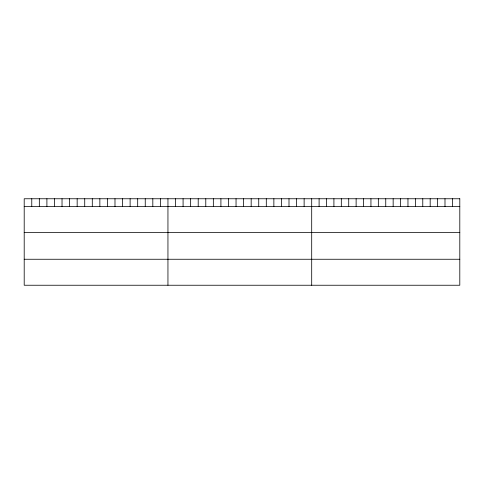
<?xml version="1.0" encoding="UTF-8"?>
<svg xmlns="http://www.w3.org/2000/svg" width="484" height="484" viewBox="0 0 484 484"><rect width="100%" height="100%" fill="white"/><g stroke="black" fill="none" stroke-linecap="round" stroke-linejoin="round"><path stroke-width="0.73" d="M24.2 206.511L459.8 206.511M24.2 232.489L459.8 232.489M24.2 259.255L459.8 259.255M452.395 198.761L452.395 206.511M444.99 198.761L444.99 206.511M437.584 198.761L437.584 206.511M430.179 198.761L430.179 206.511M422.774 198.761L422.774 206.511M415.369 198.761L415.369 206.511M407.964 198.761L407.964 206.511M400.558 198.761L400.558 206.511M393.153 198.761L393.153 206.511M385.748 198.761L385.748 206.511M378.343 198.761L378.343 206.511M370.938 198.761L370.938 206.511M363.532 198.761L363.532 206.511M356.127 198.761L356.127 206.511M348.722 198.761L348.722 206.511M341.317 198.761L341.317 206.511M333.912 198.761L333.912 206.511M326.506 198.761L326.506 206.511M319.101 198.761L319.101 206.511M311.696 198.761L311.696 285.239M304.127 198.761L304.127 206.511M296.565 198.761L296.565 206.511M288.996 198.761L288.996 206.511M281.434 198.761L281.434 206.511M273.865 198.761L273.865 206.511M266.303 198.761L266.303 206.511M258.734 198.761L258.734 206.511M251.172 198.761L251.172 206.511M243.603 198.761L243.603 206.511M236.041 198.761L236.041 206.511M228.472 198.761L228.472 206.511M220.91 198.761L220.91 206.511M213.341 198.761L213.341 206.511M205.779 198.761L205.779 206.511M198.21 198.761L198.21 206.511M190.648 198.761L190.648 206.511M183.079 198.761L183.079 206.511M175.517 198.761L175.517 206.511M167.948 198.761L167.948 285.239M160.379 198.761L160.379 206.511M152.817 198.761L152.817 206.511M145.248 198.761L145.248 206.511M137.686 198.761L137.686 206.511M130.117 198.761L130.117 206.511M122.555 198.761L122.555 206.511M114.986 198.761L114.986 206.511M107.424 198.761L107.424 206.511M99.855 198.761L99.855 206.511M92.293 198.761L92.293 206.511M84.724 198.761L84.724 206.511M77.162 198.761L77.162 206.511M69.593 198.761L69.593 206.511M62.031 198.761L62.031 206.511M54.462 198.761L54.462 206.511M46.9 198.761L46.9 206.511M39.331 198.761L39.331 206.511M31.769 198.761L31.769 206.511M459.8 198.761L24.2 198.761L24.2 285.239L459.8 285.239L459.8 198.761"/></g></svg>
